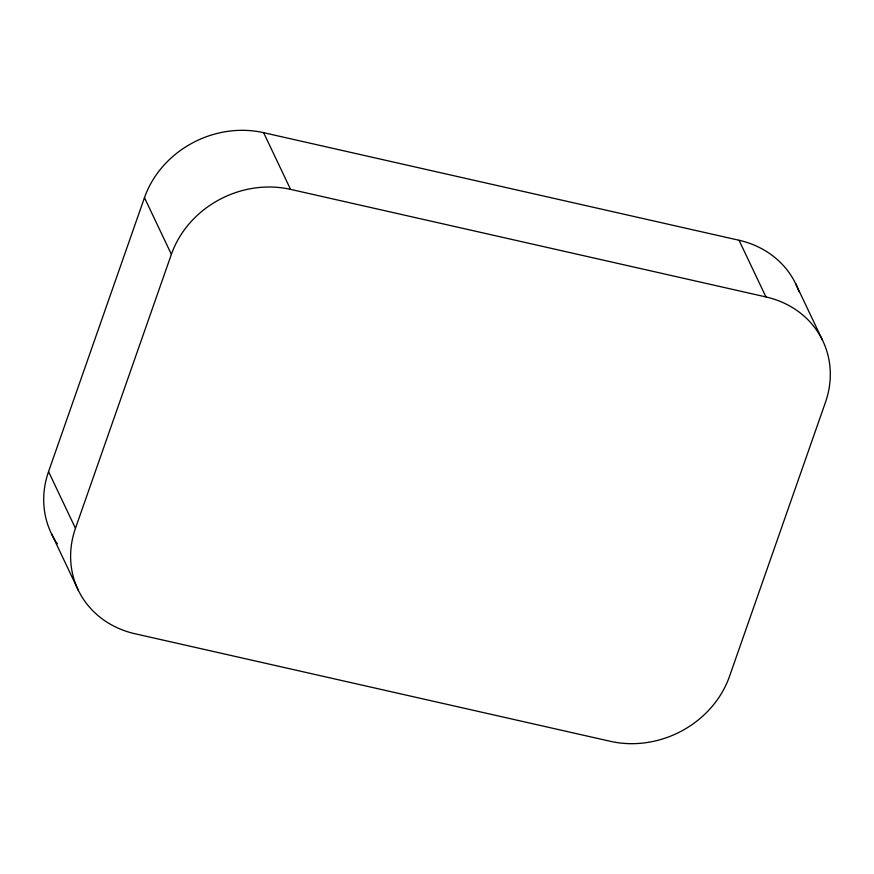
<?xml version="1.0" encoding="UTF-8"?>
<svg xmlns="http://www.w3.org/2000/svg" width="874" height="874" viewBox="0 0 874 874"><rect width="100%" height="100%" fill="white"/><g stroke="black" fill="none" stroke-linecap="round" stroke-linejoin="round"><path stroke-width="1.31" d="M55.248 540.558A96.02 85.554 -25.4 0 1 48.551 471.632L144.472 197.677A96.02 85.554 -25.4 0 1 263.631 132.684L739.043 240.263A96.02 85.554 -25.4 0 1 799.011 291.741M75.459 528.311L171.38 254.356A96.02 85.554 -25.4 0 1 290.539 189.363L765.963 296.942A96.02 85.554 -25.4 0 1 825.449 402.368L729.528 676.323A96.02 85.554 -25.4 0 1 610.369 741.316L134.957 633.737A96.02 85.554 -25.4 0 1 75.459 528.311L48.551 471.632M795.559 283.482L822.467 340.161M739.043 240.263L765.963 296.942M263.631 132.684L290.539 189.363M144.472 197.677L171.38 254.356M51.533 533.839L78.442 590.518M57.356 543.781A96.02 85.554 -25.4 0 1 55.936 541.651"/></g></svg>
